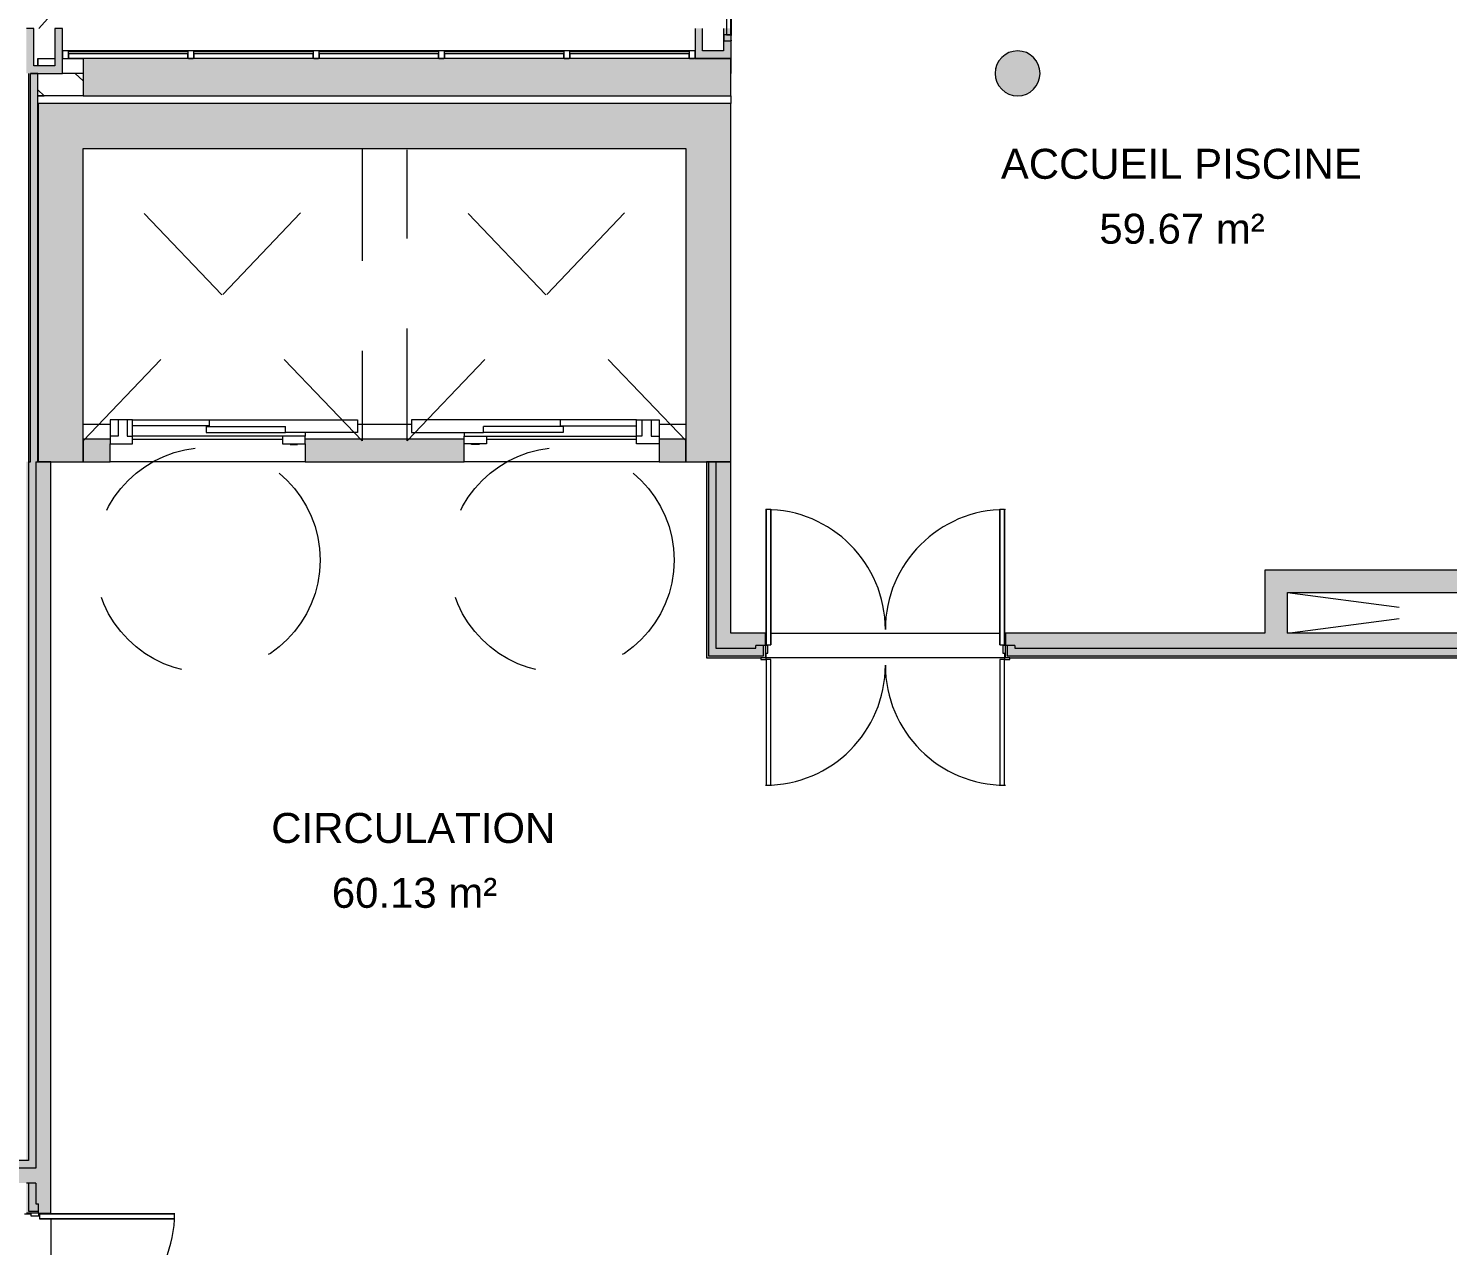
# Model space of a CAD drawing. Header units: metres. Extents: x -227.9 to -141.2, y 39.1 to 91.1.
# Drawn here: x -180.68 to -171.22, y 51.7 to 59.81 of the extents above; entities that cross this region are included whole.
import ezdxf

# ---------------------------------------------------------------- set-up
doc = ezdxf.new("R2010")
doc.units = ezdxf.units.M
doc.linetypes.add('JIS_02_0.7', pattern=[1.35, 0.75, -0.6])
for name, color, linetype, lineweight in [('A-AREA-IDEN', 7, 'Continuous', 9), ('A-DOOR', 7, 'Continuous', 5), ('A-FLOR', 7, 'Continuous', 5), ('A-GLAZ-CURT', 7, 'Continuous', 5), ('A-GLAZ-CWMG', 7, 'Continuous', 5), ('A-WALL', 7, 'Continuous', 5), ('A-WALL-PATT', 7, 'Continuous', 13), ('I-WALL', 7, 'Continuous', 5)]:
    doc.layers.add(name, color=color, linetype=linetype, lineweight=lineweight)
for name, color, linetype, lineweight, true_color in [('A-DETL', 94, 'Continuous', 5, 0x00a600), ('A-DETL-MBND', 9, 'Continuous', 5, 0xc0c0c0), ('S-COLS', 8, 'Continuous', 9, 0x7f7f7f)]:
    doc.layers.add(name, color=color, linetype=linetype, lineweight=lineweight, true_color=true_color)
doc.styles.add('Arial_1', font='arial.ttf', dxfattribs={"height": 0.2})

msp = doc.modelspace()

# ---------------------------------------------------------------- hatches: boundary and pattern name
at = {"layer": 'A-WALL', "true_color": 0x808080}
for points in [[(-180.671, 59.5135), (-180.457, 59.5135), (-180.457, 59.8135), (-180.507, 59.8135), (-180.507, 59.5635), (-180.647, 59.5635), (-180.647, 59.8135), (-180.697, 59.8135), (-180.697, 59.5135), (-180.684, 59.5135)], [(-176.2398, 59.6135), (-175.9998, 59.6135), (-175.9998, 59.8135), (-176.0498, 59.8135), (-176.0498, 59.6635), (-176.1898, 59.6635), (-176.1898, 59.8135), (-176.2398, 59.8135)]]:
    msp.add_hatch(color=8, dxfattribs=at).paths.add_polyline_path(points)
at = {"layer": 'A-WALL-PATT', "lineweight": 5, "true_color": 0xaaaaaa}
for points in [[(-180.3195, 59.3635), (-176.001, 59.3635), (-176.001, 59.6135), (-180.3195, 59.6135), (-180.3195, 59.5701)], [(-180.3195, 56.9235), (-180.3195, 59.3135), (-180.6195, 59.3135), (-180.6195, 56.9235)], [(-180.3195, 59.0135), (-176.301, 59.0135), (-176.301, 59.3135), (-180.3195, 59.3135), (-180.3195, 59.0343)], [(-176.301, 56.9235), (-176.001, 56.9235), (-176.001, 59.3135), (-176.301, 59.3135), (-176.301, 58.4985)]]:
    msp.add_hatch(color=253, dxfattribs=at).paths.add_polyline_path(points)
at = {"layer": 'I-WALL', "true_color": 0xaaaaaa}
for points in [[(-180.684, 56.9235), (-180.671, 56.9235), (-180.671, 59.5135), (-180.684, 59.5135), (-180.684, 57.4269)], [(-180.621, 56.9235), (-180.621, 59.5135), (-180.671, 59.5135), (-180.671, 56.9235), (-180.634, 56.9235)], [(-180.684, 52.2646), (-180.684, 56.9235), (-180.697, 56.9235), (-180.697, 52.2646)], [(-180.684, 52.2146), (-180.634, 52.2146), (-180.634, 56.9235), (-180.684, 56.9235), (-180.684, 52.2646)], [(-180.634, 52.1146), (-180.534, 52.1146), (-180.534, 56.9235), (-180.634, 56.9235), (-180.634, 52.2146)], [(-176.151, 55.6303), (-176.151, 56.9235), (-176.164, 56.9235), (-176.164, 55.6303)], [(-176.151, 55.6803), (-176.101, 55.6803), (-176.101, 56.9235), (-176.151, 56.9235), (-176.151, 55.7803)], [(-176.001, 55.7803), (-176.001, 56.9235), (-176.101, 56.9235), (-176.101, 55.7803)], [(-172.2903, 55.7803), (-172.2903, 56.202), (-172.4403, 56.202), (-172.4403, 55.7803)], [(-172.2903, 56.052), (-170.2291, 56.052), (-170.2291, 56.202), (-172.2903, 56.202)]]:
    msp.add_hatch(color=253, dxfattribs=at).paths.add_polyline_path(points)
h = msp.add_hatch(color=253, dxfattribs=at)
h.paths.add_polyline_path([(-176.4795, 56.9235), (-176.301, 56.9235), (-176.301, 57.0735), (-176.4795, 57.0735), (-176.4795, 57.0435)])
h.paths.add_polyline_path([(-178.8395, 56.9235), (-177.7795, 56.9235), (-177.7795, 57.0735), (-178.8395, 57.0735), (-178.8395, 57.0435)])
h.paths.add_polyline_path([(-180.1395, 56.9235), (-180.1395, 57.0735), (-180.3195, 57.0735), (-180.3195, 56.9235)])
h = msp.add_hatch(color=253, dxfattribs=at)
h.paths.add_polyline_path([(-170.2291, 55.6803), (-170.2291, 55.7803), (-174.171, 55.7803), (-174.171, 55.6988), (-174.108, 55.6988), (-174.108, 55.6803), (-170.9163, 55.6803)])
h.paths.add_polyline_path([(-175.8501, 55.6803), (-175.834, 55.6803), (-175.834, 55.6988), (-175.771, 55.6998), (-175.771, 55.7803), (-176.101, 55.7803), (-176.101, 55.6803)])
h = msp.add_hatch(color=253, dxfattribs=at)
h.paths.add_polyline_path([(-170.0791, 55.6173), (-170.0791, 55.6303), (-170.9322, 55.6303), (-170.9322, 55.6173), (-170.094, 55.6173)])
h.paths.add_polyline_path([(-171.7386, 55.6173), (-171.0822, 55.6173), (-171.0822, 55.6303), (-174.158, 55.6303), (-174.158, 55.6988), (-174.171, 55.6988), (-174.171, 55.6173), (-172.5609, 55.6173)])
h.paths.add_polyline_path([(-175.801, 55.6173), (-175.771, 55.6173), (-175.771, 55.6988), (-175.784, 55.6988), (-175.784, 55.6303), (-176.164, 55.6303), (-176.164, 55.6173), (-175.8501, 55.6173)])
h = msp.add_hatch(color=253, dxfattribs=at)
h.paths.add_polyline_path([(-170.1291, 55.6303), (-170.1291, 55.6803), (-170.9822, 55.6803), (-170.9822, 55.6303), (-170.2291, 55.6303)])
h.paths.add_polyline_path([(-172.5609, 55.6303), (-171.0822, 55.6303), (-171.0822, 55.6803), (-174.108, 55.6803), (-174.108, 55.6988), (-174.158, 55.6988), (-174.158, 55.6303)])
h.paths.add_polyline_path([(-175.8501, 55.6303), (-175.784, 55.6303), (-175.784, 55.6988), (-175.834, 55.6988), (-175.834, 55.6803), (-176.151, 55.6803), (-176.151, 55.6303)])
h = msp.add_hatch(color=253, dxfattribs=at)
h.paths.add_polyline_path([(-181.4934, 52.1961), (-181.4934, 52.2146), (-180.684, 52.2146), (-180.684, 52.2646), (-181.5434, 52.2646), (-181.5434, 52.1961)])
h.paths.add_polyline_path([(-182.6194, 52.1961), (-182.5694, 52.1961), (-182.5694, 52.2646), (-183.0017, 52.2646), (-183.0017, 52.2146), (-182.6194, 52.2146)])
h.paths.add_polyline_path([(-189.2694, 52.1961), (-189.2194, 52.1961), (-189.2194, 52.2146), (-188.8377, 52.2146), (-188.8377, 52.2646), (-189.2694, 52.2646)])
h.paths.add_polyline_path([(-191.7434, 52.1961), (-191.6934, 52.1961), (-191.6934, 52.2146), (-191.0747, 52.2146), (-191.0747, 52.2646), (-191.7434, 52.2646)])
h.paths.add_polyline_path([(-190.3454, 52.1961), (-190.2954, 52.1961), (-190.2954, 52.2646), (-190.9647, 52.2646), (-190.9647, 52.2146), (-190.3454, 52.2146)])
h.paths.add_polyline_path([(-192.8194, 52.1961), (-192.7694, 52.1961), (-192.7694, 52.2646), (-193.2014, 52.2646), (-193.2014, 52.2146), (-192.8194, 52.2146)])
h.paths.add_polyline_path([(-200.5191, 52.1961), (-200.4954, 52.1961), (-200.4954, 52.2646), (-201.1644, 52.2646), (-201.1644, 52.2146), (-200.5454, 52.2146), (-200.5454, 52.1961)])
h.paths.add_polyline_path([(-199.4694, 52.1961), (-199.4194, 52.1961), (-199.4194, 52.2146), (-199.0374, 52.2146), (-199.0374, 52.2646), (-199.4694, 52.2646)])
h.paths.add_polyline_path([(-201.9434, 52.1961), (-201.8934, 52.1961), (-201.8934, 52.2146), (-201.2744, 52.2146), (-201.2744, 52.2646), (-201.9434, 52.2646)])
h.paths.add_polyline_path([(-202.9694, 52.1961), (-202.9694, 52.2646), (-203.4064, 52.2646), (-203.4064, 52.2146), (-203.0194, 52.2146), (-203.0194, 52.1961), (-202.986, 52.1961)])
h.paths.add_polyline_path([(-210.6321, 52.1961), (-210.6321, 52.2646), (-211.3641, 52.2646), (-211.3641, 52.2146), (-210.6821, 52.2146), (-210.6821, 52.1961)])
h.paths.add_polyline_path([(-209.5644, 52.1961), (-209.5561, 52.1961), (-209.5561, 52.2146), (-209.2373, 52.2146), (-209.2373, 52.2646), (-209.6061, 52.2646), (-209.6061, 52.1961)])
h.paths.add_polyline_path([(-212.4861, 52.1961), (-212.4861, 52.2146), (-211.4741, 52.2146), (-211.4741, 52.2646), (-212.4871, 52.2646), (-212.4871, 52.1961)])
h.paths.add_polyline_path([(-213.5621, 52.1961), (-213.5621, 52.2646), (-213.6741, 52.2646), (-213.6741, 52.2146), (-213.6121, 52.2146), (-213.6121, 52.1961)])
h.paths.add_polyline_path([(-183.1517, 52.2146), (-183.1517, 52.2646), (-185.2694, 52.2646), (-185.2694, 52.2146), (-183.2508, 52.2146)])
h.paths.add_polyline_path([(-185.4194, 52.2146), (-185.3694, 52.2146), (-185.3694, 52.2646), (-185.4194, 52.2646)])
h.paths.add_polyline_path([(-186.4694, 52.2146), (-186.4194, 52.2146), (-186.4194, 52.2646), (-186.4694, 52.2646)])
h.paths.add_polyline_path([(-187.3623, 52.2146), (-186.5694, 52.2146), (-186.5694, 52.2646), (-188.6877, 52.2646), (-188.6877, 52.2146)])
h.paths.add_polyline_path([(-193.9407, 52.2146), (-193.3514, 52.2146), (-193.3514, 52.2646), (-195.4694, 52.2646), (-195.4694, 52.2146)])
h.paths.add_polyline_path([(-195.5853, 52.2146), (-195.5694, 52.2146), (-195.5694, 52.2646), (-195.6194, 52.2646), (-195.6194, 52.2146)])
h.paths.add_polyline_path([(-196.6194, 52.2146), (-196.6194, 52.2646), (-196.6694, 52.2646), (-196.6694, 52.2146)])
h.paths.add_polyline_path([(-196.7694, 52.2146), (-196.7694, 52.2646), (-198.8874, 52.2646), (-198.8874, 52.2146), (-197.2299, 52.2146)])
h.paths.add_polyline_path([(-203.8083, 52.2146), (-203.5564, 52.2146), (-203.5564, 52.2646), (-205.6694, 52.2646), (-205.6694, 52.2146), (-205.4529, 52.2146)])
h.paths.add_polyline_path([(-205.8193, 52.2146), (-205.7694, 52.2146), (-205.7694, 52.2646), (-205.8193, 52.2646)])
h.paths.add_polyline_path([(-206.8193, 52.2146), (-206.8193, 52.2646), (-206.8691, 52.2646), (-206.8691, 52.2146)])
h.paths.add_polyline_path([(-206.9691, 52.2146), (-206.9691, 52.2646), (-209.0873, 52.2646), (-209.0873, 52.2146), (-207.0975, 52.2146)])
h.paths.add_polyline_path([(-213.7741, 52.2146), (-213.7741, 52.2646), (-217.3226, 52.2646), (-217.3226, 52.2146), (-215.3205, 52.2146)])
h.paths.add_polyline_path([(-219.0691, 52.2146), (-218.7209, 52.2146), (-218.7209, 52.2646), (-219.0691, 52.2646)])
h.paths.add_polyline_path([(-217.4226, 52.2146), (-217.4226, 52.2646), (-217.7209, 52.2646), (-217.7209, 52.2146)])
h = msp.add_hatch(color=253, dxfattribs=at)
h.paths.add_polyline_path([(-180.634, 52.1146), (-180.634, 52.2146), (-181.4934, 52.2146), (-181.4934, 52.1961), (-181.5564, 52.1961), (-181.5564, 52.1146), (-180.684, 52.1146)])
h.paths.add_polyline_path([(-183.2508, 52.1146), (-182.5564, 52.1146), (-182.5564, 52.1961), (-182.6194, 52.1961), (-182.6194, 52.2146), (-185.4194, 52.2146), (-185.4194, 52.1146), (-184.0731, 52.1146)])
h.paths.add_polyline_path([(-186.4194, 52.1146), (-186.4194, 52.2146), (-189.2194, 52.2146), (-189.2194, 52.1961), (-189.2824, 52.1961), (-189.2824, 52.1146), (-187.3623, 52.1146)])
h.paths.add_polyline_path([(-190.7591, 52.1146), (-190.2824, 52.1146), (-190.2824, 52.1961), (-190.3454, 52.1961), (-190.3454, 52.2146), (-191.6934, 52.2146), (-191.6934, 52.1961), (-191.7564, 52.1961), (-191.7564, 52.1146), (-190.8091, 52.1146)])
h.paths.add_polyline_path([(-192.8014, 52.1146), (-192.7564, 52.1146), (-192.7564, 52.1961), (-192.8194, 52.1961), (-192.8194, 52.2146), (-195.6194, 52.2146), (-195.6194, 52.1146), (-193.1184, 52.1146)])
h.paths.add_polyline_path([(-196.6194, 52.1146), (-196.6194, 52.2146), (-199.4194, 52.2146), (-199.4194, 52.1961), (-199.4824, 52.1961), (-199.4824, 52.1146), (-197.2299, 52.1146)])
h.paths.add_polyline_path([(-200.9303, 52.1146), (-200.4824, 52.1146), (-200.4824, 52.1961), (-200.5454, 52.1961), (-200.5454, 52.2146), (-201.8934, 52.2146), (-201.8934, 52.1961), (-201.9564, 52.1961), (-201.9564, 52.1146), (-201.3414, 52.1146)])
h.paths.add_polyline_path([(-203.8083, 52.1146), (-202.9564, 52.1146), (-202.9564, 52.1961), (-203.0194, 52.1961), (-203.0194, 52.2146), (-205.8193, 52.2146), (-205.8193, 52.1146), (-205.4529, 52.1146)])
h.paths.add_polyline_path([(-207.0975, 52.1146), (-206.8193, 52.1146), (-206.8193, 52.2146), (-209.5561, 52.2146), (-209.5561, 52.1961), (-209.6191, 52.1961), (-209.6191, 52.1146), (-208.7421, 52.1146)])
h.paths.add_polyline_path([(-210.6641, 52.1146), (-210.6191, 52.1146), (-210.6191, 52.1961), (-210.6821, 52.1961), (-210.6821, 52.2146), (-212.4861, 52.2146), (-212.4871, 52.1961), (-212.5491, 52.1961), (-212.5491, 52.1146), (-211.209, 52.1146)])
h.paths.add_polyline_path([(-213.5491, 52.1146), (-213.5491, 52.1961), (-213.6121, 52.1961), (-213.6121, 52.2146), (-217.7209, 52.2146), (-217.7209, 52.1146), (-213.5941, 52.1146)])
h.paths.add_polyline_path([(-218.7209, 52.1146), (-218.7209, 52.2146), (-219.1191, 52.2146), (-219.1191, 52.1146), (-219.0561, 52.1146)])
h = msp.add_hatch(color=253, dxfattribs=at)
h.paths.add_polyline_path([(-180.684, 50.1135), (-180.684, 50.3009), (-180.6155, 50.3009), (-180.6155, 50.3139), (-180.697, 50.3139), (-180.697, 50.1135)])
h.paths.add_polyline_path([(-180.667, 51.9139), (-180.6155, 51.9139), (-180.6155, 51.9269), (-180.684, 51.9269), (-180.684, 52.1146), (-180.697, 52.1146), (-180.697, 51.9139)])
h = msp.add_hatch(color=253, dxfattribs=at)
h.paths.add_polyline_path([(-180.634, 50.1135), (-180.634, 50.2509), (-180.6155, 50.2509), (-180.6155, 50.3009), (-180.684, 50.3009), (-180.684, 50.1135)])
h.paths.add_polyline_path([(-180.6155, 51.9269), (-180.6155, 51.9769), (-180.634, 51.9769), (-180.634, 52.1146), (-180.684, 52.1146), (-180.684, 51.9269)])
h = msp.add_hatch(color=253, dxfattribs=at)
h.paths.add_polyline_path([(-180.634, 50.1135), (-180.534, 50.1135), (-180.534, 50.3139), (-180.6155, 50.3139), (-180.6155, 50.2509), (-180.634, 50.2509), (-180.634, 50.1934)])
h.paths.add_polyline_path([(-180.6155, 51.9139), (-180.534, 51.9139), (-180.534, 52.1146), (-180.634, 52.1146), (-180.634, 51.9769), (-180.6155, 51.9769), (-180.6155, 51.9269)])
at = {"layer": 'S-COLS', "true_color": 0x808080}
msp.add_hatch(color=8, dxfattribs=at).paths.add_polyline_path([(-174.0895, 59.3635), (-174.0473, 59.3696), (-174.0063, 59.3892), (-173.9762, 59.4153), (-173.9531, 59.4512), (-173.9411, 59.4922), (-173.9411, 59.5349), (-173.9531, 59.5758), (-173.9762, 59.6117), (-174.0084, 59.6397), (-174.0499, 59.6578), (-174.0895, 59.6635), (-174.1326, 59.6571), (-174.1706, 59.6397), (-174.2029, 59.6117), (-174.226, 59.5758), (-174.238, 59.5349), (-174.238, 59.4922), (-174.226, 59.4512), (-174.2029, 59.4153), (-174.1706, 59.3873), (-174.1318, 59.3696)])

# ---------------------------------------------------------------- linework, layer by layer
at = {"layer": 'A-DETL', "color": 7, "linetype": 'JIS_02_0.7'}
for p, q in [((-180.3195, 57.0635), (-178.4595, 59.013)), ((-178.4595, 57.0635), (-180.3195, 59.0035)), ((-178.4595, 59.013), (-178.4595, 57.0635)), ((-178.1595, 57.0635), (-176.3085, 59.0035)), ((-176.2995, 57.0635), (-178.1595, 59.0035)), ((-178.1595, 57.0635), (-178.1595, 59.0035)), ((-172.2903, 55.7803), (-170.2291, 56.052)), ((-172.2903, 56.052), (-170.2291, 55.7803))]:
    msp.add_line(p, q, dxfattribs=at)
for centre in [(-179.4895, 56.2685), (-177.1295, 56.2685)]:
    msp.add_circle(centre, 0.75, dxfattribs=at)
at = {"layer": 'A-DETL', "color": 9, "linetype": 'JIS_02_0.7', "lineweight": 9, "true_color": 0xc0c0c0}
msp.add_arc((-183.5731, 62.5962), 4.0617, 316.75597, 355.437, dxfattribs=at)
at = {"layer": 'A-DETL-MBND', "lineweight": 9}
for p, q in [((-180.621, 59.6135), (-180.507, 59.6135)), ((-180.621, 59.6135), (-180.621, 59.5635)), ((-180.621, 59.5635), (-180.621, 59.6135)), ((-180.621, 59.6135), (-180.507, 59.6135)), ((-180.3195, 59.3635), (-180.621, 59.3635)), ((-180.3195, 57.1735), (-180.1395, 57.1735)), ((-178.4895, 57.1735), (-178.1295, 57.1735)), ((-176.4795, 57.1735), (-176.301, 57.1735))]:
    msp.add_line(p, q, dxfattribs=at)
at = {"layer": 'A-DOOR', "color": 9, "lineweight": 9, "true_color": 0xc0c0c0}
for p, q in [((-180.1395, 57.2035), (-180.1395, 57.0955)), ((-180.0865, 57.2035), (-180.1395, 57.2035)), ((-176.5325, 57.2035), (-176.4795, 57.2035)), ((-176.4795, 57.2035), (-176.4795, 57.0955))]:
    msp.add_line(p, q, dxfattribs=at)
at = {"layer": 'A-DOOR', "color": 9, "true_color": 0xc0c0c0}
for p, q in [((-180.0865, 57.2035), (-180.0865, 57.0955)), ((-179.9895, 57.2035), (-180.0865, 57.2035)), ((-180.0245, 57.2035), (-180.0245, 57.0955)), ((-179.9895, 57.2035), (-179.4795, 57.2035)), ((-179.9895, 57.0435), (-179.9895, 57.2035)), ((-179.4795, 57.1635), (-179.9895, 57.1635)), ((-179.4995, 57.1585), (-178.9695, 57.1585)), ((-179.4995, 57.1585), (-179.4995, 57.1185)), ((-179.4795, 57.2035), (-179.4795, 57.1635)), ((-179.4795, 57.2035), (-178.4895, 57.2035)), ((-178.9695, 57.1185), (-178.9695, 57.1585)), ((-178.4895, 57.2035), (-178.4895, 57.1185)), ((-178.1295, 57.2035), (-178.1295, 57.1185)), ((-177.1395, 57.2035), (-178.1295, 57.2035)), ((-177.1195, 57.1585), (-177.6495, 57.1585)), ((-177.6495, 57.1185), (-177.6495, 57.1585)), ((-177.1395, 57.2035), (-177.1395, 57.1635)), ((-176.6295, 57.2035), (-177.1395, 57.2035)), ((-177.1395, 57.1635), (-176.6295, 57.1635)), ((-177.1195, 57.1585), (-177.1195, 57.1185)), ((-176.6295, 57.0435), (-176.6295, 57.2035)), ((-176.6295, 57.2035), (-176.5325, 57.2035)), ((-176.5945, 57.2035), (-176.5945, 57.0955)), ((-176.5325, 57.2035), (-176.5325, 57.0955)), ((-180.0865, 57.0955), (-180.1395, 57.0955)), ((-180.1395, 57.0955), (-180.1395, 57.0435)), ((-180.0245, 57.0955), (-179.9895, 57.0955)), ((-178.9895, 57.0955), (-179.9895, 57.0955)), ((-179.4995, 57.1185), (-178.9695, 57.1185)), ((-178.9895, 57.0955), (-178.9895, 57.0435)), ((-178.8395, 57.0955), (-178.9895, 57.0955)), ((-178.4895, 57.1185), (-178.9695, 57.1185)), ((-178.8395, 57.1185), (-178.8395, 57.0955)), ((-178.8395, 57.0435), (-178.8395, 57.0955)), ((-178.1295, 57.1185), (-177.6495, 57.1185)), ((-177.7795, 57.1185), (-177.7795, 57.0955)), ((-177.7795, 57.0435), (-177.7795, 57.0955)), ((-177.7795, 57.0955), (-177.6295, 57.0955)), ((-177.1195, 57.1185), (-177.6495, 57.1185)), ((-177.6295, 57.0955), (-177.6295, 57.0435)), ((-177.6295, 57.0955), (-176.6295, 57.0955)), ((-176.5945, 57.0955), (-176.6295, 57.0955)), ((-176.5325, 57.0955), (-176.4795, 57.0955)), ((-176.4795, 57.0955), (-176.4795, 57.0435)), ((-180.1395, 57.0435), (-179.9895, 57.0435)), ((-178.9895, 57.0435), (-178.8395, 57.0435)), ((-178.9395, 57.0435), (-178.9395, 57.0385)), ((-178.9395, 57.0385), (-178.8895, 57.0385)), ((-178.8895, 57.0385), (-178.8895, 57.0435)), ((-177.6295, 57.0435), (-177.7795, 57.0435)), ((-177.7295, 57.0385), (-177.7295, 57.0435)), ((-177.6795, 57.0385), (-177.7295, 57.0385)), ((-177.6795, 57.0435), (-177.6795, 57.0385)), ((-176.4795, 57.0435), (-176.6295, 57.0435)), ((-175.7535, 55.6998), (-175.771, 55.6998)), ((-175.771, 55.6998), (-175.771, 55.6173)), ((-175.766, 55.6048), (-175.766, 55.6473)), ((-175.766, 55.6473), (-175.7535, 55.6473)), ((-175.7535, 55.6473), (-175.7535, 55.6998)), ((-174.171, 55.6998), (-174.1885, 55.6998)), ((-174.1885, 55.6998), (-174.1885, 55.6473)), ((-174.1885, 55.6473), (-174.176, 55.6473)), ((-174.176, 55.6473), (-174.176, 55.6048)), ((-174.171, 55.6173), (-174.171, 55.6998)), ((-175.771, 55.6173), (-175.801, 55.6173)), ((-175.801, 55.6173), (-175.801, 55.6048)), ((-175.801, 55.6048), (-175.766, 55.6048)), ((-174.176, 55.6048), (-174.141, 55.6048)), ((-174.141, 55.6173), (-174.171, 55.6173)), ((-174.141, 55.6048), (-174.141, 55.6173)), ((-180.7095, 51.9089), (-180.667, 51.9089)), ((-180.6145, 51.9139), (-180.697, 51.9139)), ((-180.667, 51.9089), (-180.667, 51.8964)), ((-180.667, 51.8964), (-180.6145, 51.8964)), ((-180.6145, 51.8964), (-180.6145, 51.9139))]:
    msp.add_line(p, q, dxfattribs=at)
at = {"layer": 'A-DOOR'}
for p, q in [((-175.7335, 56.6053), (-175.766, 56.6053)), ((-175.766, 56.6053), (-175.766, 55.7038)), ((-175.766, 55.7038), (-175.766, 56.6053)), ((-175.7335, 55.7038), (-175.7335, 56.6053)), ((-175.7335, 56.6053), (-175.7335, 55.7038)), ((-174.176, 56.6053), (-174.2085, 56.6053)), ((-174.2085, 56.6053), (-174.2085, 55.7038)), ((-174.2085, 55.7038), (-174.2085, 56.6053)), ((-174.176, 55.7038), (-174.176, 56.6053)), ((-174.176, 56.6053), (-174.176, 55.7038)), ((-175.766, 55.7038), (-175.7335, 55.7038)), ((-174.2085, 55.7038), (-174.176, 55.7038)), ((-175.7335, 55.6048), (-175.766, 55.6048)), ((-175.766, 55.6048), (-175.766, 54.7673)), ((-175.7335, 55.6048), (-175.766, 55.6048)), ((-175.766, 55.6048), (-175.766, 54.7673)), ((-175.7335, 54.7673), (-175.7335, 55.6048)), ((-175.7335, 54.7673), (-175.7335, 55.6048)), ((-174.176, 55.6048), (-174.2085, 55.6048)), ((-174.2085, 55.6048), (-174.2085, 54.7673)), ((-174.176, 55.6048), (-174.2085, 55.6048)), ((-174.2085, 55.6048), (-174.2085, 54.7673)), ((-174.176, 54.7673), (-174.176, 55.6048)), ((-174.176, 54.7673), (-174.176, 55.6048)), ((-175.766, 54.7673), (-175.7335, 54.7673)), ((-175.766, 54.7673), (-175.7335, 54.7673)), ((-174.2085, 54.7673), (-174.176, 54.7673)), ((-174.2085, 54.7673), (-174.176, 54.7673)), ((-180.6105, 51.9089), (-180.6105, 51.8764)), ((-179.709, 51.9089), (-180.6105, 51.9089)), ((-180.6105, 51.9089), (-179.709, 51.9089)), ((-180.6105, 51.8764), (-179.709, 51.8764)), ((-179.709, 51.8764), (-180.6105, 51.8764)), ((-179.709, 51.8764), (-179.709, 51.9089))]:
    msp.add_line(p, q, dxfattribs=at)
for centre, start, end in [((-175.771, 55.8053), 360, 90), ((-174.171, 55.8053), 90, 180), ((-175.771, 55.5673), 270, 0), ((-174.171, 55.5673), 180, 270), ((-180.509, 51.9139), 270, 360)]:
    msp.add_arc(centre, 0.8, start, end, dxfattribs=at)
at = {"layer": 'A-FLOR', "lineweight": 9}
for p, q in [((-180.3727, 59.5135), (-180.3195, 59.4631)), ((-180.5778, 59.3635), (-180.621, 59.4045)), ((-180.621, 59.3635), (-180.5778, 59.3635)), ((-180.6195, 59.3135), (-180.621, 59.3135))]:
    msp.add_line(p, q, dxfattribs=at)
at = {"layer": 'A-FLOR'}
msp.add_line((-176.0014, 59.3635), (-176.0014, 59.3135), dxfattribs=at)
for start, end in [(138.24828, 139.01574), (40.98426, 41.75172), (165.48701, 168.15401), (146.06523, 153.79416), (26.20584, 33.93477), (11.84599, 14.51299)]:
    msp.add_arc((-174.0895, 59.5158), 0.1485, start, end, dxfattribs=at)
at = {"layer": 'A-GLAZ-CURT', "lineweight": 9}
for p, q in [((-176.0301, 60.4589), (-176.0301, 59.771)), ((-176.0001, 59.771), (-176.0001, 60.4589)), ((-176.0301, 59.771), (-176.0001, 59.771)), ((-179.6216, 59.6448), (-180.417, 59.6448)), ((-180.417, 59.6448), (-180.417, 59.6148)), ((-180.417, 59.6148), (-179.6216, 59.6148)), ((-179.6216, 59.6148), (-179.6216, 59.6448)), ((-178.7861, 59.6448), (-179.5816, 59.6448)), ((-179.5816, 59.6448), (-179.5816, 59.6148)), ((-179.5816, 59.6148), (-178.7861, 59.6148)), ((-178.7861, 59.6148), (-178.7861, 59.6448)), ((-177.9507, 59.6448), (-178.7461, 59.6448)), ((-178.7461, 59.6448), (-178.7461, 59.6148)), ((-178.7461, 59.6148), (-177.9507, 59.6148)), ((-177.9507, 59.6148), (-177.9507, 59.6448)), ((-177.1152, 59.6448), (-177.9107, 59.6448)), ((-177.9107, 59.6448), (-177.9107, 59.6148)), ((-177.9107, 59.6148), (-177.1152, 59.6148)), ((-177.1152, 59.6148), (-177.1152, 59.6448)), ((-176.2798, 59.6448), (-177.0752, 59.6448)), ((-177.0752, 59.6448), (-177.0752, 59.6148)), ((-177.0752, 59.6148), (-176.2798, 59.6148)), ((-176.2798, 59.6148), (-176.2798, 59.6448))]:
    msp.add_line(p, q, dxfattribs=at)
at = {"layer": 'A-GLAZ-CWMG'}
for p, q in [((-175.9989, 59.767), (-175.9989, 60.1462)), ((-175.9989, 60.1462), (-175.9989, 59.767)), ((-175.9989, 59.731), (-176.0001, 59.731)), ((-175.9989, 59.731), (-175.9989, 59.735)), ((-175.9989, 59.735), (-175.9989, 59.731)), ((-180.453, 59.6635), (-180.457, 59.6635)), ((-180.457, 59.6635), (-180.453, 59.6635)), ((-180.457, 59.6135), (-180.453, 59.6135)), ((-180.457, 59.6135), (-180.453, 59.6135)), ((-180.0293, 59.6635), (-180.421, 59.6635)), ((-180.421, 59.6635), (-180.0293, 59.6635)), ((-180.421, 59.6135), (-180.3195, 59.6135)), ((-180.421, 59.6135), (-180.3195, 59.6135)), ((-180.417, 59.6595), (-180.0293, 59.6595)), ((-179.6176, 59.6635), (-180.0293, 59.6635)), ((-180.0293, 59.6635), (-179.6176, 59.6635)), ((-180.0293, 59.6595), (-179.6216, 59.6595)), ((-179.1838, 59.6635), (-179.5856, 59.6635)), ((-179.5856, 59.6635), (-179.1838, 59.6635)), ((-179.5816, 59.6595), (-179.1838, 59.6595)), ((-178.7821, 59.6635), (-179.1838, 59.6635)), ((-179.1838, 59.6635), (-178.7821, 59.6635)), ((-179.1838, 59.6595), (-178.7861, 59.6595)), ((-178.3484, 59.6635), (-178.7501, 59.6635)), ((-178.7501, 59.6635), (-178.3484, 59.6635)), ((-178.7461, 59.6595), (-178.3484, 59.6595)), ((-177.9467, 59.6635), (-178.3484, 59.6635)), ((-178.3484, 59.6635), (-177.9467, 59.6635)), ((-178.3484, 59.6595), (-177.9507, 59.6595)), ((-177.5129, 59.6635), (-177.9147, 59.6635)), ((-177.9147, 59.6635), (-177.5129, 59.6635)), ((-177.9107, 59.6595), (-177.5129, 59.6595)), ((-177.1112, 59.6635), (-177.5129, 59.6635)), ((-177.5129, 59.6635), (-177.1112, 59.6635)), ((-177.5129, 59.6595), (-177.1152, 59.6595)), ((-176.6675, 59.6635), (-177.0792, 59.6635)), ((-177.0792, 59.6635), (-176.6675, 59.6635)), ((-177.0752, 59.6595), (-176.6675, 59.6595)), ((-176.2758, 59.6635), (-176.6675, 59.6635)), ((-176.6675, 59.6635), (-176.2758, 59.6635)), ((-176.6675, 59.6595), (-176.2798, 59.6595)), ((-176.2398, 59.6635), (-176.2438, 59.6635)), ((-176.2438, 59.6635), (-176.2398, 59.6635))]:
    msp.add_line(p, q, dxfattribs=at)
at = {"layer": 'A-GLAZ-CWMG', "lineweight": 13, "extrusion": (0, 0, -1)}
for p, q in [((-176.0489, 59.767), (-176.0489, 59.735)), ((-176.0029, 59.771), (-176.0449, 59.771)), ((-176.0449, 59.731), (-176.0029, 59.731)), ((-175.9989, 59.735), (-175.9989, 59.767)), ((-180.457, 59.6595), (-180.457, 59.6175)), ((-180.421, 59.6635), (-180.453, 59.6635)), ((-180.453, 59.6135), (-180.421, 59.6135)), ((-180.417, 59.6175), (-180.417, 59.6595)), ((-179.6216, 59.6595), (-179.6216, 59.6175)), ((-179.5856, 59.6635), (-179.6176, 59.6635)), ((-179.6176, 59.6135), (-179.5856, 59.6135)), ((-179.5816, 59.6175), (-179.5816, 59.6595)), ((-178.7861, 59.6595), (-178.7861, 59.6175)), ((-178.7501, 59.6635), (-178.7821, 59.6635)), ((-178.7821, 59.6135), (-178.7501, 59.6135)), ((-178.7461, 59.6175), (-178.7461, 59.6595)), ((-177.9507, 59.6595), (-177.9507, 59.6175)), ((-177.9147, 59.6635), (-177.9467, 59.6635)), ((-177.9467, 59.6135), (-177.9147, 59.6135)), ((-177.9107, 59.6175), (-177.9107, 59.6595)), ((-177.1152, 59.6595), (-177.1152, 59.6175)), ((-177.0792, 59.6635), (-177.1112, 59.6635)), ((-177.1112, 59.6135), (-177.0792, 59.6135)), ((-177.0752, 59.6175), (-177.0752, 59.6595))]:
    msp.add_line(p, q, dxfattribs=at)
at = {"layer": 'A-GLAZ-CWMG', "lineweight": 13}
for p, q in [((-176.2798, 59.6595), (-176.2798, 59.6175)), ((-176.2438, 59.6635), (-176.2758, 59.6635)), ((-176.2758, 59.6135), (-176.2438, 59.6135)), ((-176.2398, 59.6175), (-176.2398, 59.6595))]:
    msp.add_line(p, q, dxfattribs=at)
at = {"layer": 'A-GLAZ-CWMG', "lineweight": 13, "extrusion": (0, 0, -1)}
for centre, start, end in [((176.0449, 59.767), 0, 90), ((176.0449, 59.735), 270, 0), ((176.0029, 59.767), 90, 180), ((176.0029, 59.735), 180, 270), ((180.453, 59.6595), 360, 90), ((180.453, 59.6175), 270, 0), ((180.421, 59.6595), 90, 180), ((180.421, 59.6175), 180, 270), ((179.6176, 59.6595), 360, 90), ((179.6176, 59.6175), 270, 0), ((179.5856, 59.6595), 90, 180), ((179.5856, 59.6175), 180, 270), ((178.7821, 59.6595), 360, 90), ((178.7821, 59.6175), 270, 0), ((178.7501, 59.6595), 90, 180), ((178.7501, 59.6175), 180, 270), ((177.9467, 59.6595), 360, 90), ((177.9467, 59.6175), 270, 0), ((177.9147, 59.6595), 90, 180), ((177.9147, 59.6175), 180, 270), ((177.1112, 59.6595), 360, 90), ((177.1112, 59.6175), 270, 0), ((177.0792, 59.6595), 90, 180), ((177.0792, 59.6175), 180, 270)]:
    msp.add_arc(centre, 0.004, start, end, dxfattribs=at)
at = {"layer": 'A-GLAZ-CWMG', "lineweight": 13}
for centre, start, end in [((-176.2758, 59.6595), 90, 180), ((-176.2758, 59.6175), 180, 270), ((-176.2438, 59.6595), 0, 90), ((-176.2438, 59.6175), 270, 0)]:
    msp.add_arc(centre, 0.004, start, end, dxfattribs=at)
at = {"layer": 'A-WALL', "lineweight": 13}
for p, q in [((-180.647, 59.8135), (-180.697, 59.8135)), ((-180.647, 59.5635), (-180.647, 59.8135)), ((-180.457, 59.8135), (-180.507, 59.8135)), ((-180.507, 59.8135), (-180.507, 59.5635)), ((-180.457, 59.5135), (-180.457, 59.8135)), ((-176.2398, 59.8135), (-176.2398, 59.6135)), ((-176.1898, 59.6635), (-176.1898, 59.8135)), ((-176.0498, 59.8135), (-176.0498, 59.6635)), ((-175.9998, 59.6135), (-175.9998, 59.8135)), ((-176.2398, 59.6135), (-175.9998, 59.6135)), ((-176.0498, 59.6635), (-176.1898, 59.6635)), ((-180.507, 59.5635), (-180.647, 59.5635)), ((-180.621, 59.5135), (-180.457, 59.5135))]:
    msp.add_line(p, q, dxfattribs=at)
at = {"layer": 'A-WALL', "lineweight": 15}
for p, q in [((-176.001, 59.6135), (-180.3195, 59.6135)), ((-180.3195, 59.6135), (-180.3195, 59.3635)), ((-176.001, 59.3635), (-176.001, 59.6135)), ((-180.3195, 59.3635), (-176.001, 59.3635)), ((-180.6195, 59.3135), (-180.6195, 56.9235)), ((-180.3195, 59.3135), (-180.6195, 59.3135)), ((-176.301, 59.3135), (-180.3195, 59.3135)), ((-176.001, 59.3135), (-176.301, 59.3135)), ((-176.001, 56.9235), (-176.001, 59.3135)), ((-180.3195, 56.9235), (-180.3195, 59.0135)), ((-180.3195, 59.0135), (-176.301, 59.0135)), ((-176.301, 59.0135), (-176.301, 56.9235)), ((-180.6195, 56.9235), (-180.3195, 56.9235)), ((-176.301, 56.9235), (-176.001, 56.9235))]:
    msp.add_line(p, q, dxfattribs=at)
at = {"layer": 'A-WALL'}
for p, q in [((-176.0003, 59.6135), (-176.0003, 59.5135)), ((-180.684, 59.5135), (-180.684, 52.2646)), ((-180.671, 59.5135), (-180.621, 59.5135)), ((-180.671, 56.9235), (-180.671, 59.5135)), ((-180.3195, 59.5135), (-180.457, 59.5135)), ((-180.684, 56.9235), (-180.671, 56.9235)), ((-180.634, 56.9235), (-180.621, 56.9235)), ((-180.634, 56.9235), (-180.634, 52.2146)), ((-176.151, 56.9235), (-176.151, 55.6303)), ((-176.101, 56.9235), (-176.101, 55.6803)), ((-176.101, 55.6803), (-175.834, 55.6803)), ((-175.771, 55.6988), (-175.834, 55.6988)), ((-175.834, 55.6803), (-175.834, 55.6988)), ((-175.784, 55.6303), (-175.784, 55.6988)), ((-174.108, 55.6988), (-174.171, 55.6988)), ((-174.158, 55.6988), (-174.158, 55.6303)), ((-174.108, 55.6988), (-174.108, 55.6803)), ((-174.108, 55.6803), (-171.0822, 55.6803)), ((-176.151, 55.6303), (-175.784, 55.6303)), ((-174.158, 55.6303), (-171.0822, 55.6303)), ((-180.684, 52.2646), (-181.5434, 52.2646)), ((-180.634, 52.2146), (-181.4934, 52.2146)), ((-180.634, 52.1146), (-180.697, 52.1146)), ((-180.684, 52.1146), (-180.684, 51.9269)), ((-180.634, 52.1146), (-180.634, 51.9769)), ((-180.634, 51.9769), (-180.6155, 51.9769)), ((-180.6155, 51.9139), (-180.6155, 51.9769)), ((-180.684, 51.9269), (-180.6155, 51.9269))]:
    msp.add_line(p, q, dxfattribs=at)
at = {"layer": 'I-WALL'}
for p, q in [((-180.621, 59.5135), (-180.671, 59.5135)), ((-179.9895, 57.0735), (-178.9895, 57.0735)), ((-177.6295, 57.0735), (-176.6295, 57.0735)), ((-178.8395, 56.9235), (-180.1395, 56.9235)), ((-176.4795, 56.9235), (-177.7795, 56.9235)), ((-175.771, 55.7803), (-175.766, 55.7803)), ((-175.7335, 55.7803), (-174.2085, 55.7803)), ((-174.176, 55.7803), (-174.171, 55.7803)), ((-174.176, 55.6173), (-175.766, 55.6173)), ((-180.534, 51.9139), (-180.534, 51.9089)), ((-180.534, 51.8764), (-180.534, 50.3514))]:
    msp.add_line(p, q, dxfattribs=at)
at = {"layer": 'I-WALL', "lineweight": 13}
for p, q in [((-180.621, 56.9235), (-180.621, 59.5135)), ((-180.1395, 57.0735), (-180.3195, 57.0735)), ((-180.3195, 57.0735), (-180.3195, 56.9235)), ((-177.7795, 57.0735), (-178.8395, 57.0735)), ((-176.301, 57.0735), (-176.4795, 57.0735)), ((-176.301, 56.9235), (-176.301, 57.0735)), ((-180.1395, 56.9235), (-180.1395, 57.0435)), ((-178.8395, 57.0435), (-178.8395, 56.9235)), ((-177.7795, 56.9235), (-177.7795, 57.0435)), ((-176.4795, 57.0435), (-176.4795, 56.9235)), ((-180.534, 56.9235), (-180.621, 56.9235)), ((-180.534, 51.9139), (-180.534, 56.9235)), ((-180.3195, 56.9235), (-180.1395, 56.9235)), ((-178.8395, 56.9235), (-177.7795, 56.9235)), ((-176.4795, 56.9235), (-176.301, 56.9235)), ((-176.001, 56.9235), (-176.164, 56.9235)), ((-176.164, 56.9235), (-176.164, 55.6173)), ((-176.001, 55.7803), (-176.001, 56.9235)), ((-172.4403, 56.202), (-172.4403, 55.7803)), ((-170.2291, 56.202), (-172.4403, 56.202)), ((-172.2903, 55.7803), (-172.2903, 56.052)), ((-172.2903, 56.052), (-170.2291, 56.052)), ((-175.771, 55.7803), (-176.001, 55.7803)), ((-175.771, 55.6998), (-175.771, 55.7803)), ((-172.4403, 55.7803), (-174.171, 55.7803)), ((-174.171, 55.7803), (-174.171, 55.6998)), ((-170.2291, 55.7803), (-172.2903, 55.7803)), ((-176.164, 55.6173), (-175.801, 55.6173)), ((-174.141, 55.6173), (-171.0822, 55.6173)), ((-180.6145, 51.9139), (-180.534, 51.9139))]:
    msp.add_line(p, q, dxfattribs=at)
at = {"layer": 'S-COLS', "color": 7}
for start, end in [(90, 270), (270, 90)]:
    msp.add_arc((-174.0895, 59.5135), 0.15, start, end, dxfattribs=at)

# ---------------------------------------------------------------- texts
at = {"layer": 'A-AREA-IDEN', "color": 164, "true_color": 0x0029a5, "style": 'Arial_1'}
for s, p in [('ACCUEIL PISCINE', (-174.201, 58.8106)), ('59.67 m²', (-173.5446, 58.3778)), ('CIRCULATION', (-179.065, 54.3824)), ('60.13 m²', (-178.6611, 53.9497))]:
    msp.add_text(s, height=0.2, dxfattribs=at).set_placement(p)

doc.saveas('drawing.dxf')
